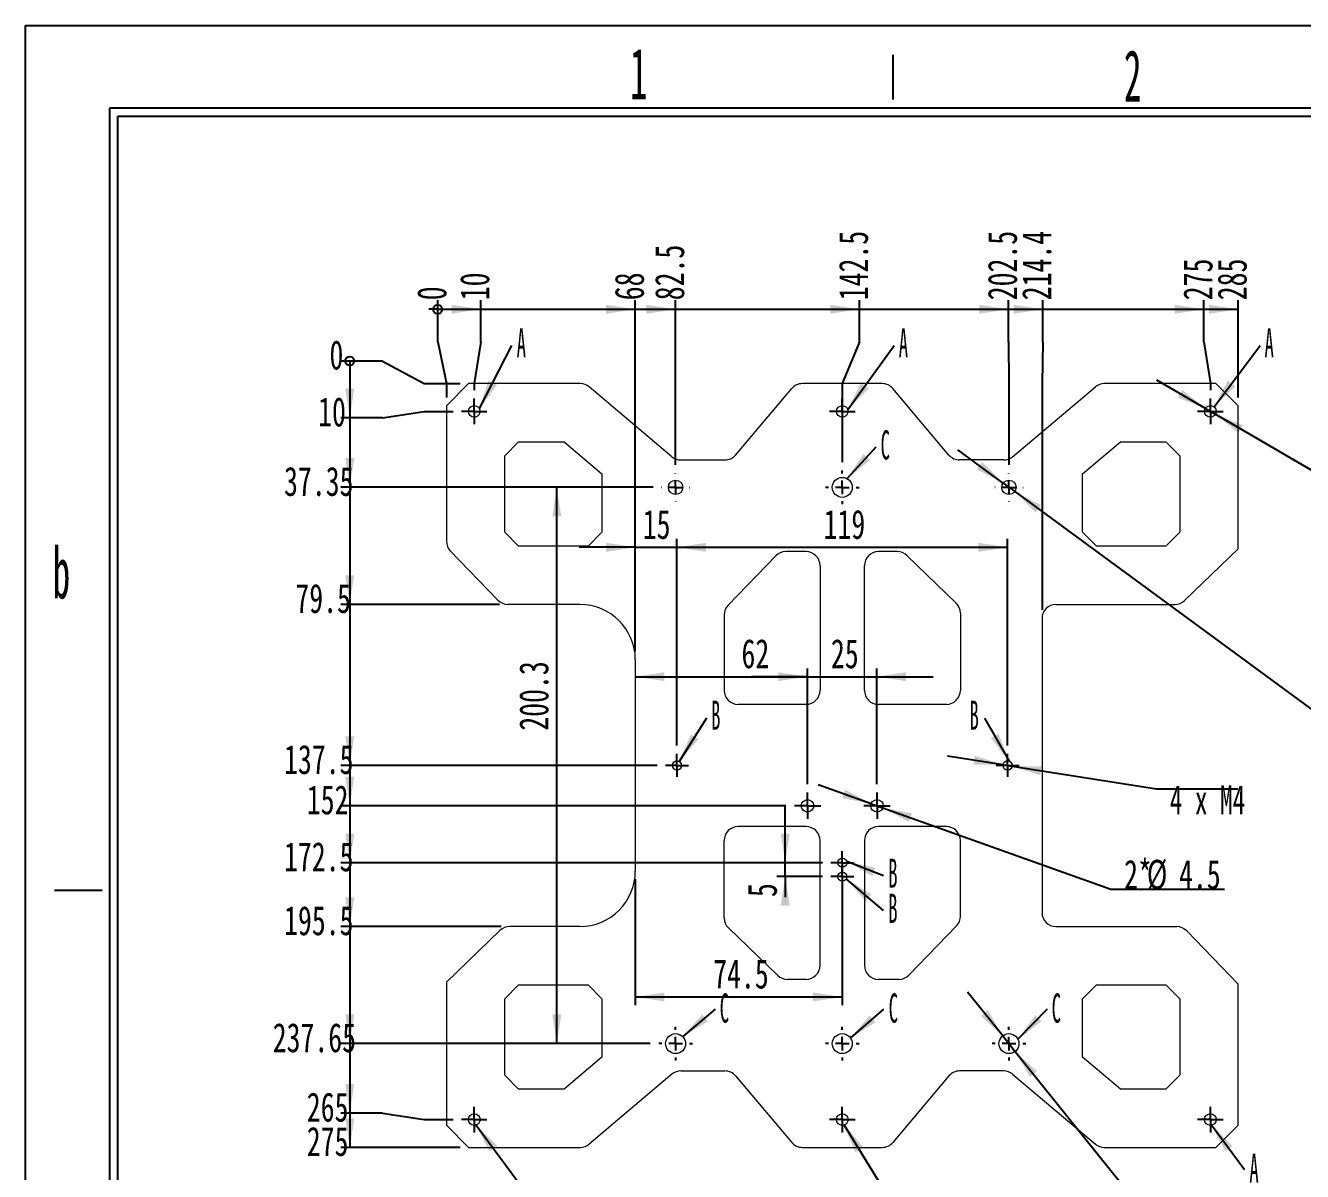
# Model space of a CAD drawing. Header units: millimetres. Extents: x 2 to 295, y 1 to 209.
# Drawn here: x 1.6 to 154.8, y 71.1 to 208.7 of the extents above; entities that cross this region are included whole.
import ezdxf

# ---------------------------------------------------------------- set-up
doc = ezdxf.new("R2010")
doc.units = ezdxf.units.MM
doc.layers.add('SLD-0', color=179, linetype='Continuous')
doc.styles.add('SLDTEXTSTYLE1', font='TXT', dxfattribs={"width": 0.469})
doc.styles.add('SLDTEXTSTYLE13', font='TXT', dxfattribs={"width": 0.7})
doc.styles.add('SLDTEXTSTYLE14', font='TXT', dxfattribs={"width": 0.633333})
doc.styles.add('SLDTEXTSTYLE5', font='TXT', dxfattribs={"width": 0.5025})
doc.dimstyles.new('SLDDIMSTYLE0', dxfattribs={"dimtxt": 3.5, "dimasz": 0.358974, "dimexe": 0, "dimexo": 0.0625, "dimgap": 0.875, "dimtad": 0, "dimtih": 1, "dimtoh": 1, "dimdec": 0, "dimlfac": 3, "dimrnd": 1e-09, "dimdsep": 46, "dimtxsty": 'SLDTEXTSTYLE1', "dimblk1": 'ORIGIN', "dimblk2": 'ORIGIN', "dimsah": 1, "dimcen": 0.09, "dimadec": 0, "dimazin": 2, "dimtfac": 1, "dimtdec": 0, "dimtofl": 0, "dimtmove": 0, "dimatfit": 3, "dimldrblk": 'ORIGIN', "dimfxl": 0, "dimfrac": 2, "dimtolj": 1, "dimtzin": 12, "dimarcsym": 0})
doc.dimstyles.new('SLDDIMSTYLE1', dxfattribs={"dimtxt": 3.5, "dimasz": 3.5, "dimexe": 0, "dimexo": 0.0625, "dimgap": 0.875, "dimtad": 0, "dimtih": 1, "dimtoh": 1, "dimlfac": 3, "dimrnd": 1e-09, "dimzin": 12, "dimdsep": 46, "dimtxsty": 'SLDTEXTSTYLE1', "dimsah": 1, "dimcen": 0.09, "dimadec": 0, "dimazin": 3, "dimtfac": 1, "dimtofl": 0, "dimtmove": 0, "dimatfit": 3, "dimfxl": 0, "dimfrac": 2, "dimtolj": 1, "dimtzin": 12, "dimarcsym": 0})
doc.dimstyles.new('SLDDIMSTYLE2', dxfattribs={"dimtxt": 3.5, "dimasz": 3.5, "dimexe": 0, "dimexo": 0.0625, "dimgap": 0.875, "dimtad": 0, "dimtih": 1, "dimtoh": 1, "dimlfac": 3, "dimrnd": 1e-09, "dimzin": 12, "dimdsep": 46, "dimtxsty": 'SLDTEXTSTYLE1', "dimsah": 1, "dimcen": 0, "dimadec": 0, "dimazin": 3, "dimtfac": 1, "dimtmove": 0, "dimatfit": 3, "dimfxl": 0, "dimfrac": 2, "dimtolj": 1, "dimtzin": 12, "dimarcsym": 0})
doc.dimstyles.new('SLDDIMSTYLE3', dxfattribs={"dimtxt": 3.5, "dimasz": 3.5, "dimexe": 0, "dimexo": 0.0625, "dimgap": 0.875, "dimtad": 2, "dimlfac": 3, "dimrnd": 1e-09, "dimzin": 12, "dimdsep": 46, "dimtxsty": 'SLDTEXTSTYLE1', "dimsah": 1, "dimcen": 0.09, "dimadec": 0, "dimazin": 3, "dimtfac": 1, "dimtmove": 0, "dimatfit": 0, "dimfxl": 0, "dimfrac": 2, "dimtolj": 1, "dimtzin": 12, "dimarcsym": 0})
doc.dimstyles.new('SLDDIMSTYLE4', dxfattribs={"dimtxt": 3.5, "dimasz": 3.5, "dimexe": 0, "dimexo": 0.0625, "dimgap": 0.875, "dimtad": 2, "dimlfac": 3, "dimrnd": 1e-09, "dimzin": 12, "dimdsep": 46, "dimtxsty": 'SLDTEXTSTYLE1', "dimsah": 1, "dimcen": 0.09, "dimadec": 0, "dimazin": 3, "dimtfac": 1, "dimtofl": 0, "dimtmove": 0, "dimatfit": 3, "dimfxl": 0, "dimfrac": 2, "dimtolj": 1, "dimtzin": 12, "dimarcsym": 0})
doc.dimstyles.new('SLDDIMSTYLE5', dxfattribs={"dimtxt": 0.18, "dimasz": 3.5, "dimexe": 0, "dimexo": 0.0625, "dimgap": 0, "dimtad": 0, "dimtih": 1, "dimtoh": 1, "dimdec": 0, "dimrnd": 1e-09, "dimzin": 0, "dimdsep": 46, "dimtxsty": 'Standard', "dimsah": 1, "dimcen": 0.09, "dimadec": 0, "dimazin": 0, "dimtfac": 3.5, "dimtdec": 0, "dimtofl": 0, "dimtmove": 0, "dimatfit": 3, "dimfxl": 0, "dimfrac": 2, "dimtolj": 1, "dimtzin": 0, "dimarcsym": 0})

# ---------------------------------------------------------------- blocks, each defined once
blk = doc.blocks.new('_ORIGIN')
at = {"color": 0, "linetype": 'ByBlock', "lineweight": -2}
blk.add_line((0, 0), (-1, 0), dxfattribs=at)
blk.add_circle((0, 0), 0.5, dxfattribs=at)
blk = doc.blocks.new('_D')
at = {"layer": 'SLD-0'}
for p, q in [((51.05, 170.7), (51.05, 175.7)), ((51.05, 170.7), (52.09, 165.7)), ((52.09, 165.7), (52.09, 164.03))]:
    blk.add_line(p, q, dxfattribs=at)
at = {"layer": 'SLD-0', "xscale": 1.076923076923077, "yscale": 1.076923076923077}
blk.add_blockref('_ORIGIN', (51.05, 174.62), dxfattribs=at)
at = {"layer": 'SLD-0', "insert": (48.58, 175.7), "char_height": 3.5, "attachment_point": 1, "rotation": 90, "style": 'SLDTEXTSTYLE13'}
blk.add_mtext('0', dxfattribs=at)
blk = doc.blocks.new('_D_1')
at = {"layer": 'SLD-0'}
for p, q in [((56.21, 170.7), (56.21, 175.7)), ((51.05, 174.62), (56.21, 174.62)), ((56.21, 170.7), (55.43, 165.7)), ((55.43, 165.7), (55.43, 164.9))]:
    blk.add_line(p, q, dxfattribs=at)
blk.add_solid([(56.21, 174.62), (52.71, 175.16), (52.71, 174.08)], dxfattribs=at)
at = {"layer": 'SLD-0', "insert": (53.73, 175.7), "char_height": 3.5, "attachment_point": 1, "rotation": 90, "style": 'SLDTEXTSTYLE13'}
blk.add_mtext('10', dxfattribs=at)
blk = doc.blocks.new('_D_2')
at = {"layer": 'SLD-0'}
for p, q in [((74.76, 133.53), (74.76, 175.7)), ((56.21, 174.62), (74.76, 174.62))]:
    blk.add_line(p, q, dxfattribs=at)
blk.add_solid([(74.76, 174.62), (71.26, 175.16), (71.26, 174.08)], dxfattribs=at)
at = {"layer": 'SLD-0', "insert": (72.29, 175.7), "char_height": 3.5, "attachment_point": 1, "rotation": 90, "style": 'SLDTEXTSTYLE13'}
blk.add_mtext('68', dxfattribs=at)
blk = doc.blocks.new('_D_3')
at = {"layer": 'SLD-0'}
for p, q in [((79.59, 155.95), (79.59, 175.7)), ((74.76, 174.62), (79.59, 174.62))]:
    blk.add_line(p, q, dxfattribs=at)
blk.add_solid([(79.59, 174.62), (76.09, 175.16), (76.09, 174.08)], dxfattribs=at)
at = {"layer": 'SLD-0', "insert": (77.12, 175.7), "char_height": 3.5, "attachment_point": 1, "rotation": 90, "style": 'SLDTEXTSTYLE13'}
blk.add_mtext('82.5', dxfattribs=at)
blk = doc.blocks.new('_D_4')
at = {"layer": 'SLD-0'}
for p, q in [((101.65, 170.7), (101.65, 175.7)), ((79.59, 174.62), (101.65, 174.62)), ((101.65, 170.7), (99.59, 165.7)), ((99.59, 165.7), (99.59, 156.28))]:
    blk.add_line(p, q, dxfattribs=at)
blk.add_solid([(101.65, 174.62), (98.15, 175.16), (98.15, 174.08)], dxfattribs=at)
at = {"layer": 'SLD-0', "insert": (99.18, 175.7), "char_height": 3.5, "attachment_point": 1, "rotation": 90, "style": 'SLDTEXTSTYLE13'}
blk.add_mtext('142.5', dxfattribs=at)
blk = doc.blocks.new('_D_5')
at = {"layer": 'SLD-0'}
for p, q in [((119.52, 170.7), (119.52, 175.7)), ((101.65, 174.62), (119.52, 174.62)), ((119.52, 170.7), (119.59, 165.7)), ((119.59, 165.7), (119.59, 155.95))]:
    blk.add_line(p, q, dxfattribs=at)
blk.add_solid([(119.52, 174.62), (116.02, 175.16), (116.02, 174.08)], dxfattribs=at)
at = {"layer": 'SLD-0', "insert": (117.05, 175.7), "char_height": 3.5, "attachment_point": 1, "rotation": 90, "style": 'SLDTEXTSTYLE13'}
blk.add_mtext('202.5', dxfattribs=at)
blk = doc.blocks.new('_D_6')
at = {"layer": 'SLD-0'}
for p, q in [((123.64, 170.7), (123.64, 175.7)), ((119.52, 174.62), (123.64, 174.62)), ((123.64, 170.7), (123.56, 165.7)), ((123.56, 165.7), (123.56, 138.53))]:
    blk.add_line(p, q, dxfattribs=at)
blk.add_solid([(123.64, 174.62), (120.14, 175.16), (120.14, 174.08)], dxfattribs=at)
at = {"layer": 'SLD-0', "insert": (121.16, 175.7), "char_height": 3.5, "attachment_point": 1, "rotation": 90, "style": 'SLDTEXTSTYLE13'}
blk.add_mtext('214.4', dxfattribs=at)
blk = doc.blocks.new('_D_7')
at = {"layer": 'SLD-0'}
for p, q in [((142.98, 170.7), (142.98, 175.7)), ((123.64, 174.62), (142.98, 174.62)), ((142.98, 170.7), (143.76, 165.7)), ((143.76, 165.7), (143.76, 164.9))]:
    blk.add_line(p, q, dxfattribs=at)
blk.add_solid([(142.98, 174.62), (139.48, 175.16), (139.48, 174.08)], dxfattribs=at)
at = {"layer": 'SLD-0', "insert": (140.51, 175.7), "char_height": 3.5, "attachment_point": 1, "rotation": 90, "style": 'SLDTEXTSTYLE13'}
blk.add_mtext('275', dxfattribs=at)
blk = doc.blocks.new('_D_8')
at = {"layer": 'SLD-0'}
for p, q in [((147.09, 164.03), (147.09, 175.7)), ((142.98, 174.62), (147.09, 174.62))]:
    blk.add_line(p, q, dxfattribs=at)
blk.add_solid([(147.09, 174.62), (143.59, 175.16), (143.59, 174.08)], dxfattribs=at)
at = {"layer": 'SLD-0', "insert": (144.62, 175.7), "char_height": 3.5, "attachment_point": 1, "rotation": 90, "style": 'SLDTEXTSTYLE13'}
blk.add_mtext('285', dxfattribs=at)
blk = doc.blocks.new('_D_9')
at = {"layer": 'SLD-0'}
for p, q in [((44.42, 168.41), (39.42, 168.41)), ((44.42, 168.41), (49.42, 165.7)), ((49.42, 165.7), (53.76, 165.7))]:
    blk.add_line(p, q, dxfattribs=at)
at = {"layer": 'SLD-0', "xscale": 1.076923076923077, "yscale": 1.076923076923077}
blk.add_blockref('_ORIGIN', (40.5, 168.41), dxfattribs=at)
at = {"layer": 'SLD-0', "insert": (38.06, 170.89), "char_height": 3.5, "attachment_point": 1, "style": 'SLDTEXTSTYLE13'}
blk.add_mtext('0', dxfattribs=at)
blk = doc.blocks.new('_D_10')
at = {"layer": 'SLD-0'}
for p, q in [((40.5, 168.41), (40.5, 161.58)), ((44.42, 161.58), (39.42, 161.58)), ((44.42, 161.58), (49.42, 162.36)), ((49.42, 162.36), (52.89, 162.36))]:
    blk.add_line(p, q, dxfattribs=at)
blk.add_solid([(40.5, 161.58), (41.03, 165.08), (39.96, 165.08)], dxfattribs=at)
at = {"layer": 'SLD-0', "insert": (36.7, 164.06), "char_height": 3.5, "attachment_point": 1, "style": 'SLDTEXTSTYLE13'}
blk.add_mtext('10', dxfattribs=at)
blk = doc.blocks.new('_D_11')
at = {"layer": 'SLD-0'}
for p, q in [((40.5, 161.58), (40.5, 153.25)), ((76.89, 153.25), (39.42, 153.25))]:
    blk.add_line(p, q, dxfattribs=at)
blk.add_solid([(40.5, 153.25), (41.03, 156.75), (39.96, 156.75)], dxfattribs=at)
at = {"layer": 'SLD-0', "insert": (32.61, 155.72), "char_height": 3.5, "attachment_point": 1, "style": 'SLDTEXTSTYLE13'}
blk.add_mtext('37.35', dxfattribs=at)
blk = doc.blocks.new('_D_12')
at = {"layer": 'SLD-0'}
for p, q in [((40.5, 153.25), (40.5, 139.2)), ((58.47, 139.2), (39.42, 139.2))]:
    blk.add_line(p, q, dxfattribs=at)
blk.add_solid([(40.5, 139.2), (41.03, 142.7), (39.96, 142.7)], dxfattribs=at)
at = {"layer": 'SLD-0', "insert": (33.97, 141.67), "char_height": 3.5, "attachment_point": 1, "style": 'SLDTEXTSTYLE13'}
blk.add_mtext('79.5', dxfattribs=at)
blk = doc.blocks.new('_D_13')
at = {"layer": 'SLD-0'}
for p, q in [((40.5, 139.2), (40.5, 119.86)), ((77.38, 119.86), (39.42, 119.86))]:
    blk.add_line(p, q, dxfattribs=at)
blk.add_solid([(40.5, 119.86), (41.03, 123.36), (39.96, 123.36)], dxfattribs=at)
at = {"layer": 'SLD-0', "insert": (32.61, 122.34), "char_height": 3.5, "attachment_point": 1, "style": 'SLDTEXTSTYLE13'}
blk.add_mtext('137.5', dxfattribs=at)
blk = doc.blocks.new('_D_14')
at = {"layer": 'SLD-0'}
for p, q in [((40.5, 119.86), (40.5, 115.03)), ((92.84, 115.03), (39.42, 115.03))]:
    blk.add_line(p, q, dxfattribs=at)
blk.add_solid([(40.5, 115.03), (41.03, 118.53), (39.96, 118.53)], dxfattribs=at)
at = {"layer": 'SLD-0', "insert": (35.34, 117.5), "char_height": 3.5, "attachment_point": 1, "style": 'SLDTEXTSTYLE13'}
blk.add_mtext('152', dxfattribs=at)
blk = doc.blocks.new('_D_15')
at = {"layer": 'SLD-0'}
for p, q in [((40.5, 115.03), (40.5, 108.2)), ((97.21, 108.2), (39.42, 108.2))]:
    blk.add_line(p, q, dxfattribs=at)
blk.add_solid([(40.5, 108.2), (41.03, 111.7), (39.96, 111.7)], dxfattribs=at)
at = {"layer": 'SLD-0', "insert": (32.61, 110.67), "char_height": 3.5, "attachment_point": 1, "style": 'SLDTEXTSTYLE13'}
blk.add_mtext('172.5', dxfattribs=at)
blk = doc.blocks.new('_D_16')
at = {"layer": 'SLD-0'}
for p, q in [((40.5, 108.2), (40.5, 100.53)), ((58.67, 100.53), (39.42, 100.53))]:
    blk.add_line(p, q, dxfattribs=at)
blk.add_solid([(40.5, 100.53), (41.03, 104.03), (39.96, 104.03)], dxfattribs=at)
at = {"layer": 'SLD-0', "insert": (32.61, 103), "char_height": 3.5, "attachment_point": 1, "style": 'SLDTEXTSTYLE13'}
blk.add_mtext('195.5', dxfattribs=at)
blk = doc.blocks.new('_D_17')
at = {"layer": 'SLD-0'}
for p, q in [((40.5, 100.53), (40.5, 86.48)), ((76.56, 86.48), (39.42, 86.48))]:
    blk.add_line(p, q, dxfattribs=at)
blk.add_solid([(40.5, 86.48), (41.03, 89.98), (39.96, 89.98)], dxfattribs=at)
at = {"layer": 'SLD-0', "insert": (31.25, 88.95), "char_height": 3.5, "attachment_point": 1, "style": 'SLDTEXTSTYLE13'}
blk.add_mtext('237.65', dxfattribs=at)
blk = doc.blocks.new('_D_18')
at = {"layer": 'SLD-0'}
for p, q in [((40.5, 86.48), (40.5, 78.14)), ((44.42, 78.14), (39.42, 78.14)), ((44.42, 78.14), (49.42, 77.36)), ((49.42, 77.36), (52.89, 77.36))]:
    blk.add_line(p, q, dxfattribs=at)
blk.add_solid([(40.5, 78.14), (41.03, 81.64), (39.96, 81.64)], dxfattribs=at)
at = {"layer": 'SLD-0', "insert": (35.34, 80.62), "char_height": 3.5, "attachment_point": 1, "style": 'SLDTEXTSTYLE13'}
blk.add_mtext('265', dxfattribs=at)
blk = doc.blocks.new('_D_19')
at = {"layer": 'SLD-0'}
for p, q in [((40.5, 78.14), (40.5, 74.03)), ((53.76, 74.03), (39.42, 74.03))]:
    blk.add_line(p, q, dxfattribs=at)
blk.add_solid([(40.5, 74.03), (41.03, 77.53), (39.96, 77.53)], dxfattribs=at)
at = {"layer": 'SLD-0', "insert": (35.34, 76.5), "char_height": 3.5, "attachment_point": 1, "style": 'SLDTEXTSTYLE13'}
blk.add_mtext('275', dxfattribs=at)
blk = doc.blocks.new('_D_20')
at = {"layer": 'SLD-0'}
for p, q in [((143.16, 162.72), (137.34, 166.1)), ((143.16, 162.72), (144.37, 162.01)), ((144.37, 162.01), (159.09, 153.44)), ((159.09, 153.44), (171.35, 153.44))]:
    blk.add_line(p, q, dxfattribs=at)
for points in [[(143.16, 162.72), (140.4, 164.94), (139.86, 164.01)], [(144.37, 162.01), (147.12, 159.78), (147.66, 160.71)]]:
    blk.add_solid(points, dxfattribs=at)
at = {"layer": 'SLD-0', "char_height": 3.5, "attachment_point": 1, "style": 'SLDTEXTSTYLE13'}
for s, insert in [('6*', (160.67, 156.95)), ('%%c', (163.4, 156.95)), ('4.2', (167.27, 156.95))]:
    blk.add_mtext(s, dxfattribs=dict(at, insert=insert))
blk = doc.blocks.new('_D_21')
at = {"layer": 'SLD-0'}
for p, q in [((92.75, 108.2), (92.75, 114.93)), ((97.21, 108.2), (91.75, 108.2)), ((92.75, 106.53), (92.75, 108.2)), ((97.21, 106.53), (91.75, 106.53)), ((92.75, 106.53), (92.75, 104.07))]:
    blk.add_line(p, q, dxfattribs=at)
for points in [[(92.75, 108.2), (93.29, 111.7), (92.21, 111.7)], [(92.75, 106.53), (92.21, 103.03), (93.29, 103.03)]]:
    blk.add_solid(points, dxfattribs=at)
at = {"layer": 'SLD-0', "insert": (88.24, 104.07), "char_height": 3.5, "attachment_point": 1, "rotation": 90, "style": 'SLDTEXTSTYLE13'}
blk.add_mtext('5', dxfattribs=at)
blk = doc.blocks.new('_D_22')
at = {"layer": 'SLD-0'}
for p, q in [((79.76, 122.25), (79.76, 147.05)), ((79.76, 146.05), (119.43, 146.05)), ((119.43, 122.25), (119.43, 147.05))]:
    blk.add_line(p, q, dxfattribs=at)
for points in [[(79.76, 146.05), (83.26, 145.51), (83.26, 146.59)], [(119.43, 146.05), (115.93, 146.59), (115.93, 145.51)]]:
    blk.add_solid(points, dxfattribs=at)
at = {"layer": 'SLD-0', "insert": (97.35, 150.56), "char_height": 3.5, "attachment_point": 1, "style": 'SLDTEXTSTYLE13'}
blk.add_mtext('119', dxfattribs=at)
blk = doc.blocks.new('_D_23')
at = {"layer": 'SLD-0'}
for p, q in [((95.43, 130.52), (88.7, 130.52)), ((95.43, 117.61), (95.43, 131.52)), ((95.43, 130.52), (103.76, 130.52)), ((103.76, 117.61), (103.76, 131.52)), ((103.76, 130.52), (110.49, 130.52))]:
    blk.add_line(p, q, dxfattribs=at)
for points in [[(95.43, 130.52), (91.93, 131.06), (91.93, 129.99)], [(103.76, 130.52), (107.26, 129.99), (107.26, 131.06)]]:
    blk.add_solid(points, dxfattribs=at)
at = {"layer": 'SLD-0', "insert": (98.23, 135.04), "char_height": 3.5, "attachment_point": 1, "style": 'SLDTEXTSTYLE13'}
blk.add_mtext('25', dxfattribs=at)
blk = doc.blocks.new('_D_24')
at = {"layer": 'SLD-0'}
for p, q in [((74.76, 130.52), (95.43, 130.52)), ((95.43, 117.61), (95.43, 131.52))]:
    blk.add_line(p, q, dxfattribs=at)
for points in [[(74.76, 130.52), (78.26, 129.99), (78.26, 131.06)], [(95.43, 130.52), (91.93, 131.06), (91.93, 129.99)]]:
    blk.add_solid(points, dxfattribs=at)
at = {"layer": 'SLD-0', "insert": (87.5, 135.04), "char_height": 3.5, "attachment_point": 1, "style": 'SLDTEXTSTYLE13'}
blk.add_mtext('62', dxfattribs=at)
blk = doc.blocks.new('_D_25')
at = {"layer": 'SLD-0'}
for p, q in [((74.76, 146.05), (68.03, 146.05)), ((74.76, 133.53), (74.76, 147.05)), ((74.76, 146.05), (79.76, 146.05)), ((79.76, 122.25), (79.76, 147.05)), ((79.76, 146.05), (86.49, 146.05))]:
    blk.add_line(p, q, dxfattribs=at)
for points in [[(74.76, 146.05), (71.26, 146.59), (71.26, 145.51)], [(79.76, 146.05), (83.26, 145.51), (83.26, 146.59)]]:
    blk.add_solid(points, dxfattribs=at)
at = {"layer": 'SLD-0', "insert": (75.65, 150.56), "char_height": 3.5, "attachment_point": 1, "style": 'SLDTEXTSTYLE13'}
blk.add_mtext('15', dxfattribs=at)
blk = doc.blocks.new('_D_26')
at = {"layer": 'SLD-0'}
for p, q in [((103.06, 115.28), (96.71, 117.54)), ((103.06, 115.28), (104.47, 114.78)), ((104.47, 114.78), (131.82, 105.03)), ((131.82, 105.03), (145.44, 105.03))]:
    blk.add_line(p, q, dxfattribs=at)
for points in [[(103.06, 115.28), (99.94, 116.96), (99.58, 115.95)], [(104.47, 114.78), (107.58, 113.1), (107.95, 114.11)]]:
    blk.add_solid(points, dxfattribs=at)
at = {"layer": 'SLD-0', "char_height": 3.5, "attachment_point": 1, "style": 'SLDTEXTSTYLE13'}
for s, insert in [('2*', (133.41, 108.54)), ('%%c', (136.13, 108.54)), ('4.5', (140, 108.54))]:
    blk.add_mtext(s, dxfattribs=dict(at, insert=insert))
blk = doc.blocks.new('SW_RADIAL_DIMENSION_0')
at = {"layer": 'SLD-0', "color": 0}
for p, q in [((-38.94, 27.85), (-44.37, 31.83)), ((-38.94, 27.85), (-37.55, 26.83)), ((-37.55, 26.83), (-1.59, 0.43)), ((-1.59, 0.43), (10.68, 0.43))]:
    blk.add_line(p, q, dxfattribs=at)
for points in [[(-38.94, 27.85), (-41.45, 30.36), (-42.09, 29.49)], [(-37.55, 26.83), (-35.04, 24.32), (-34.41, 25.19)]]:
    blk.add_solid(points, dxfattribs=at)
at = {"layer": 'SLD-0', "color": 0, "char_height": 3.5, "attachment_point": 1}
for s, insert, style in [('%%c', (5.44, 4.51), 'SLDTEXTSTYLE13'), ('2 x', (0, 4.51), 'SLDTEXTSTYLE14')]:
    blk.add_mtext(s, dxfattribs=dict(at, insert=insert, style=style))
blk = doc.blocks.new('SW_RADIAL_DIMENSION_1')
at = {"layer": 'SLD-0', "color": 0}
for p, q in [((-20.01, 6.97), (-26.66, 8.01)), ((-20.01, 6.97), (-18.93, 6.8)), ((-18.93, 6.8), (-1.59, 4.08)), ((-1.59, 4.08), (8.17, 4.08))]:
    blk.add_line(p, q, dxfattribs=at)
for points in [[(-20.01, 6.97), (-23.39, 8.04), (-23.55, 6.98)], [(-18.93, 6.8), (-15.55, 5.72), (-15.38, 6.79)]]:
    blk.add_solid(points, dxfattribs=at)
at = {"layer": 'SLD-0', "color": 0, "insert": (0, 4.51), "char_height": 3.5, "attachment_point": 1, "style": 'SLDTEXTSTYLE14'}
blk.add_mtext('4 x M4', dxfattribs=at)
blk = doc.blocks.new('_D_27')
at = {"layer": 'SLD-0'}
for p, q in [((74.76, 106.2), (74.76, 91.08)), ((99.59, 105.81), (99.59, 91.08)), ((74.76, 92.08), (99.59, 92.08))]:
    blk.add_line(p, q, dxfattribs=at)
for points in [[(74.76, 92.08), (78.26, 91.55), (78.26, 92.62)], [(99.59, 92.08), (96.09, 92.62), (96.09, 91.55)]]:
    blk.add_solid(points, dxfattribs=at)
at = {"layer": 'SLD-0', "insert": (84.1, 96.6), "char_height": 3.5, "attachment_point": 1, "style": 'SLDTEXTSTYLE13'}
blk.add_mtext('74.5', dxfattribs=at)
blk = doc.blocks.new('_D_28')
at = {"layer": 'SLD-0'}
for p, q in [((118.84, 87.41), (114.62, 92.66)), ((118.84, 87.41), (120.35, 85.54)), ((120.35, 85.54), (139.49, 61.74)), ((139.49, 61.74), (153.11, 61.74))]:
    blk.add_line(p, q, dxfattribs=at)
for points in [[(118.84, 87.41), (117.07, 90.48), (116.23, 89.8)], [(120.35, 85.54), (122.12, 82.48), (122.96, 83.15)]]:
    blk.add_solid(points, dxfattribs=at)
at = {"layer": 'SLD-0', "char_height": 3.5, "attachment_point": 1, "style": 'SLDTEXTSTYLE13'}
for s, insert in [('4*', (141.08, 65.25)), ('%%c', (143.8, 65.25)), ('7.2', (147.67, 65.25))]:
    blk.add_mtext(s, dxfattribs=dict(at, insert=insert))
blk = doc.blocks.new('_D_29')
at = {"layer": 'SLD-0'}
for p, q in [((76.89, 153.25), (64.34, 153.25)), ((65.34, 86.48), (65.34, 153.25)), ((76.56, 86.48), (64.34, 86.48))]:
    blk.add_line(p, q, dxfattribs=at)
for points in [[(65.34, 153.25), (64.8, 149.75), (65.88, 149.75)], [(65.34, 86.48), (65.88, 89.98), (64.8, 89.98)]]:
    blk.add_solid(points, dxfattribs=at)
at = {"layer": 'SLD-0', "insert": (60.83, 124.04), "char_height": 3.5, "attachment_point": 1, "rotation": 90, "style": 'SLDTEXTSTYLE13'}
blk.add_mtext('200.3', dxfattribs=at)
blk = doc.blocks.new('SW_NOTE_2')
at = {"layer": 'SLD-0', "color": 0, "insert": (0.53, 2.07), "char_height": 3.5, "attachment_point": 1, "style": 'SLDTEXTSTYLE1'}
blk.add_mtext('A', dxfattribs=at)
blk = doc.blocks.new('SW_NOTE_3')
at = {"layer": 'SLD-0', "color": 0, "insert": (0.54, 2.07), "char_height": 3.5, "attachment_point": 1, "style": 'SLDTEXTSTYLE1'}
blk.add_mtext('A', dxfattribs=at)
blk = doc.blocks.new('SW_NOTE_4')
at = {"layer": 'SLD-0', "color": 0, "insert": (0.57, 2.07), "char_height": 3.5, "attachment_point": 1, "style": 'SLDTEXTSTYLE1'}
blk.add_mtext('A', dxfattribs=at)
blk = doc.blocks.new('SW_NOTE_7')
at = {"layer": 'SLD-0', "color": 0, "insert": (0.57, 1.95), "char_height": 3.5, "attachment_point": 1, "style": 'SLDTEXTSTYLE1'}
blk.add_mtext('A', dxfattribs=at)
blk = doc.blocks.new('SW_NOTE_8')
at = {"layer": 'SLD-0', "color": 0, "insert": (-1.81, 2.09), "char_height": 3.5, "attachment_point": 1, "style": 'SLDTEXTSTYLE1'}
blk.add_mtext('B', dxfattribs=at)
blk = doc.blocks.new('SW_NOTE_9')
at = {"layer": 'SLD-0', "color": 0, "insert": (0.56, 2.09), "char_height": 3.5, "attachment_point": 1, "style": 'SLDTEXTSTYLE1'}
blk.add_mtext('B', dxfattribs=at)
blk = doc.blocks.new('SW_NOTE_10')
at = {"layer": 'SLD-0', "color": 0, "insert": (0.56, 2.02), "char_height": 3.5, "attachment_point": 1, "style": 'SLDTEXTSTYLE1'}
blk.add_mtext('B', dxfattribs=at)
blk = doc.blocks.new('SW_NOTE_11')
at = {"layer": 'SLD-0', "color": 0, "insert": (0.56, 2.06), "char_height": 3.5, "attachment_point": 1, "style": 'SLDTEXTSTYLE1'}
blk.add_mtext('B', dxfattribs=at)
blk = doc.blocks.new('SW_NOTE_12')
at = {"layer": 'SLD-0', "color": 0, "insert": (0.54, 1.9), "char_height": 3.5, "attachment_point": 1, "style": 'SLDTEXTSTYLE1'}
blk.add_mtext('C', dxfattribs=at)
blk = doc.blocks.new('SW_NOTE_13')
at = {"layer": 'SLD-0', "color": 0, "insert": (0.61, 1.9), "char_height": 3.5, "attachment_point": 1, "style": 'SLDTEXTSTYLE1'}
blk.add_mtext('C', dxfattribs=at)
blk = doc.blocks.new('SW_NOTE_14')
at = {"layer": 'SLD-0', "color": 0, "insert": (0.55, 1.9), "char_height": 3.5, "attachment_point": 1, "style": 'SLDTEXTSTYLE1'}
blk.add_mtext('C', dxfattribs=at)
blk = doc.blocks.new('SW_NOTE_15')
at = {"layer": 'SLD-0', "color": 0, "insert": (0.57, 2.01), "char_height": 3.5, "attachment_point": 1, "style": 'SLDTEXTSTYLE1'}
blk.add_mtext('C', dxfattribs=at)
blk = doc.blocks.new('SW_CENTERMARKSYMBOL_0')
at = {"layer": 'SLD-0', "color": 0}
for p, q in [((0, 1.67), (0, 2.03)), ((-1.67, 0), (-2.03, 0)), ((0, 0), (-0.83, 0)), ((0, 0), (0, 0.83)), ((0, 0), (0, -0.83)), ((0, 0), (0.83, 0)), ((1.67, 0), (2.03, 0)), ((0, -1.67), (0, -2.03))]:
    blk.add_line(p, q, dxfattribs=at)
blk = doc.blocks.new('SW_CENTERMARKSYMBOL_1')
at = {"layer": 'SLD-0', "color": 0}
for p, q in [((0, 1.67), (0, 1.7)), ((-1.67, 0), (-1.7, 0)), ((0, 0), (-0.83, 0)), ((0, 0), (0, 0.83)), ((0, 0), (0, -0.83)), ((0, 0), (0.83, 0)), ((1.67, 0), (1.7, 0)), ((0, -1.67), (0, -1.7))]:
    blk.add_line(p, q, dxfattribs=at)
blk = doc.blocks.new('SW_CENTERMARKSYMBOL_2')
at = {"layer": 'SLD-0', "color": 0}
for p, q in [((0, 1.67), (0, 1.7)), ((-1.67, 0), (-1.7, 0)), ((0, 0), (-0.83, 0)), ((0, 0), (0, 0.83)), ((0, 0), (0, -0.83)), ((0, 0), (0.83, 0)), ((1.67, 0), (1.7, 0)), ((0, -1.67), (0, -1.7))]:
    blk.add_line(p, q, dxfattribs=at)
blk = doc.blocks.new('SW_CENTERMARKSYMBOL_3')
at = {"layer": 'SLD-0', "color": 0}
for p, q in [((0, 0.83), (0, 1.58)), ((-0.83, 0), (-1.58, 0)), ((0, 0), (-0.83, 0)), ((0, 0), (0, 0.83)), ((0, 0), (0, -0.83)), ((0, 0), (0.83, 0)), ((0.83, 0), (1.58, 0)), ((0, -0.83), (0, -1.58))]:
    blk.add_line(p, q, dxfattribs=at)
blk = doc.blocks.new('SW_CENTERMARKSYMBOL_4')
at = {"layer": 'SLD-0', "color": 0}
for p, q in [((0, 0.83), (0, 1.58)), ((-0.83, 0), (-1.58, 0)), ((0, 0), (-0.83, 0)), ((0, 0), (0, 0.83)), ((0, 0), (0, -0.83)), ((0, 0), (0.83, 0)), ((0.83, 0), (1.58, 0)), ((0, -0.83), (0, -1.58))]:
    blk.add_line(p, q, dxfattribs=at)
blk = doc.blocks.new('SW_CENTERMARKSYMBOL_5')
at = {"layer": 'SLD-0', "color": 0}
for p, q in [((-0.83, 0), (-1.38, 0)), ((0, 0), (-0.83, 0)), ((0, 0.83), (0, 1.38)), ((0, 0), (0, 0.83)), ((0, 0), (0, -0.83)), ((0, 0), (0.83, 0)), ((0.83, 0), (1.38, 0)), ((0, -0.83), (0, -1.38))]:
    blk.add_line(p, q, dxfattribs=at)
blk = doc.blocks.new('SW_CENTERMARKSYMBOL_6')
at = {"layer": 'SLD-0', "color": 0}
for p, q in [((-0.83, 0), (-1.38, 0)), ((0, 0), (-0.83, 0)), ((0, 0.83), (0, 1.38)), ((0, 0), (0, 0.83)), ((0, 0), (0, -0.83)), ((0, 0), (0.83, 0)), ((0.83, 0), (1.38, 0)), ((0, -0.83), (0, -1.38))]:
    blk.add_line(p, q, dxfattribs=at)
blk = doc.blocks.new('SW_CENTERMARKSYMBOL_7')
at = {"layer": 'SLD-0', "color": 0}
for p, q in [((0, 1.67), (0, 2.03)), ((-1.67, 0), (-2.03, 0)), ((0, 0), (-0.83, 0)), ((0, 0), (0, 0.83)), ((0, 0), (0, -0.83)), ((0, 0), (0.83, 0)), ((1.67, 0), (2.03, 0)), ((0, -1.67), (0, -2.03))]:
    blk.add_line(p, q, dxfattribs=at)
blk = doc.blocks.new('SW_CENTERMARKSYMBOL_8')
at = {"layer": 'SLD-0', "color": 0}
for p, q in [((0, 1.67), (0, 2.03)), ((-1.67, 0), (-2.03, 0)), ((0, 0), (-0.83, 0)), ((0, 0), (0, 0.83)), ((0, 0), (0, -0.83)), ((0, 0), (0.83, 0)), ((1.67, 0), (2.03, 0)), ((0, -1.67), (0, -2.03))]:
    blk.add_line(p, q, dxfattribs=at)
blk = doc.blocks.new('SW_CENTERMARKSYMBOL_9')
at = {"layer": 'SLD-0', "color": 0}
for p, q in [((0, 1.67), (0, 2.03)), ((-1.67, 0), (-2.03, 0)), ((0, 0), (-0.83, 0)), ((0, 0), (0, 0.83)), ((0, 0), (0, -0.83)), ((0, 0), (0.83, 0)), ((1.67, 0), (2.03, 0)), ((0, -1.67), (0, -2.03))]:
    blk.add_line(p, q, dxfattribs=at)
blk = doc.blocks.new('SW_CENTERMARKSYMBOL_10')
at = {"layer": 'SLD-0', "color": 0}
for p, q in [((0, 0.83), (0, 1.53)), ((-0.83, 0), (-1.53, 0)), ((0, 0), (-0.83, 0)), ((0, 0), (0, 0.83)), ((0, 0), (0, -0.83)), ((0, 0), (0.83, 0)), ((0.83, 0), (1.53, 0)), ((0, -0.83), (0, -1.53))]:
    blk.add_line(p, q, dxfattribs=at)
blk = doc.blocks.new('SW_CENTERMARKSYMBOL_11')
at = {"layer": 'SLD-0', "color": 0}
for p, q in [((0, 0.83), (0, 1.53)), ((-0.83, 0), (-1.53, 0)), ((0, 0), (-0.83, 0)), ((0, 0), (0, 0.83)), ((0, 0), (0, -0.83)), ((0, 0), (0.83, 0)), ((0.83, 0), (1.53, 0)), ((0, -0.83), (0, -1.53))]:
    blk.add_line(p, q, dxfattribs=at)
blk = doc.blocks.new('SW_CENTERMARKSYMBOL_12')
at = {"layer": 'SLD-0', "color": 0}
for p, q in [((0, 0.83), (0, 1.53)), ((-0.83, 0), (-1.53, 0)), ((0, 0), (-0.83, 0)), ((0, 0), (0, 0.83)), ((0, 0), (0, -0.83)), ((0, 0), (0.83, 0)), ((0.83, 0), (1.53, 0)), ((0, -0.83), (0, -1.53))]:
    blk.add_line(p, q, dxfattribs=at)
blk = doc.blocks.new('SW_CENTERMARKSYMBOL_13')
at = {"layer": 'SLD-0', "color": 0}
for p, q in [((0, 0.83), (0, 1.53)), ((-0.83, 0), (-1.53, 0)), ((0, 0), (-0.83, 0)), ((0, 0), (0, 0.83)), ((0, 0), (0, -0.83)), ((0, 0), (0.83, 0)), ((0.83, 0), (1.53, 0)), ((0, -0.83), (0, -1.53))]:
    blk.add_line(p, q, dxfattribs=at)
blk = doc.blocks.new('SW_CENTERMARKSYMBOL_14')
at = {"layer": 'SLD-0', "color": 0}
for p, q in [((0, 0.83), (0, 1.53)), ((-0.83, 0), (-1.53, 0)), ((0, 0), (-0.83, 0)), ((0, 0), (0, 0.83)), ((0, 0), (0, -0.83)), ((0, 0), (0.83, 0)), ((0.83, 0), (1.53, 0)), ((0, -0.83), (0, -1.53))]:
    blk.add_line(p, q, dxfattribs=at)
blk = doc.blocks.new('SW_CENTERMARKSYMBOL_15')
at = {"layer": 'SLD-0', "color": 0}
for p, q in [((0, 0.83), (0, 1.53)), ((-0.83, 0), (-1.53, 0)), ((0, 0), (-0.83, 0)), ((0, 0), (0, 0.83)), ((0, 0), (0, -0.83)), ((0, 0), (0.83, 0)), ((0.83, 0), (1.53, 0)), ((0, -0.83), (0, -1.53))]:
    blk.add_line(p, q, dxfattribs=at)
blk = doc.blocks.new('SW_CENTERMARKSYMBOL_16')
at = {"layer": 'SLD-0', "color": 0}
for p, q in [((-0.83, 0), (-1.38, 0)), ((0, 0), (-0.83, 0)), ((0, 0.83), (0, 1.38)), ((0, 0), (0, 0.83)), ((0, 0), (0, -0.83)), ((0, 0), (0.83, 0)), ((0.83, 0), (1.38, 0)), ((0, -0.83), (0, -1.38))]:
    blk.add_line(p, q, dxfattribs=at)
blk = doc.blocks.new('SW_CENTERMARKSYMBOL_17')
at = {"layer": 'SLD-0', "color": 0}
for p, q in [((-0.83, 0), (-1.38, 0)), ((0, 0), (-0.83, 0)), ((0, 0.83), (0, 1.38)), ((0, 0), (0, 0.83)), ((0, 0), (0, -0.83)), ((0, 0), (0.83, 0)), ((0.83, 0), (1.38, 0)), ((0, -0.83), (0, -1.38))]:
    blk.add_line(p, q, dxfattribs=at)

msp = doc.modelspace()

# ---------------------------------------------------------------- linework, layer by layer
at = {"color": 7, "linetype": 'Continuous', "lineweight": 15}
for p, q in [((54.7615, 165.6965), (52.0948, 163.0298)), ((68.1524, 165.6965), (54.7615, 165.6965)), ((104.3877, 165.6965), (94.8019, 165.6965)), ((144.4282, 165.6965), (131.0373, 165.6965)), ((147.0948, 163.0298), (144.4282, 165.6965)), ((79.1616, 156.9224), (69.2271, 165.3037)), ((86.7933, 157.1216), (93.528, 165.1045)), ((112.3964, 157.1216), (105.6616, 165.1045)), ((120.028, 156.9224), (129.9626, 165.3037)), ((52.0948, 163.0298), (52.0948, 146.7734)), ((147.0948, 145.8631), (147.0948, 163.0298)), ((59.0948, 157.0298), (60.7615, 158.6965)), ((60.7615, 158.6965), (66.2031, 158.6965)), ((66.2031, 158.6965), (70.7615, 154.8508)), ((128.4282, 154.8508), (132.9865, 158.6965)), ((132.9865, 158.6965), (138.4282, 158.6965)), ((138.4282, 158.6965), (140.0948, 157.0298)), ((59.0948, 147.8631), (59.0948, 157.0298)), ((80.2363, 156.5296), (85.5194, 156.5296)), ((118.9533, 156.5296), (113.6703, 156.5296)), ((140.0948, 157.0298), (140.0948, 147.8631)), ((70.7615, 154.8508), (70.7615, 147.8631)), ((128.4282, 147.8631), (128.4282, 154.8508)), ((60.7615, 146.1965), (59.0948, 147.8631)), ((70.7615, 147.8631), (69.0948, 146.1965)), ((130.0948, 146.1965), (128.4282, 147.8631)), ((140.0948, 147.8631), (138.4282, 146.1965)), ((52.5626, 145.6156), (58.2701, 139.7054)), ((69.0948, 146.1965), (60.7615, 146.1965)), ((138.4282, 146.1965), (130.0948, 146.1965)), ((140.6757, 139.6642), (147.0948, 145.8631)), ((85.8959, 139.1107), (91.6034, 145.0209)), ((95.2615, 145.5298), (92.8023, 145.5298)), ((106.1846, 145.5298), (103.9282, 145.5298)), ((107.3423, 145.062), (113.2526, 139.3546)), ((96.9282, 143.8631), (96.9282, 128.8631)), ((102.2615, 128.8631), (102.2615, 143.8631)), ((68.0948, 139.1965), (59.469, 139.1965)), ((85.4282, 137.9529), (85.4282, 128.8631)), ((113.7615, 138.1557), (113.7615, 128.8631)), ((125.2282, 139.1965), (139.5179, 139.1965)), ((123.5615, 137.5298), (123.5615, 102.1965)), ((74.7615, 132.5298), (74.7615, 107.1965)), ((95.2615, 127.1965), (87.0948, 127.1965)), ((112.0948, 127.1965), (103.9282, 127.1965)), ((95.2615, 112.5298), (87.0948, 112.5298)), ((112.0948, 112.5298), (103.9282, 112.5298)), ((85.4282, 101.5706), (85.4282, 110.8631)), ((96.9282, 95.8631), (96.9282, 110.8631)), ((102.2615, 110.8631), (102.2615, 95.8631)), ((113.7615, 101.7734), (113.7615, 110.8631)), ((58.514, 100.062), (52.0948, 93.8631)), ((68.0948, 100.5298), (59.6717, 100.5298)), ((91.8473, 94.6642), (85.9371, 100.3717)), ((113.2937, 100.6156), (107.5863, 94.7054)), ((125.2282, 100.5298), (139.7207, 100.5298)), ((147.0948, 93.6263), (140.9196, 100.0209)), ((52.0948, 93.8631), (52.0948, 76.6965)), ((59.0948, 91.8631), (60.7615, 93.5298)), ((60.7615, 93.5298), (69.0948, 93.5298)), ((69.0948, 93.5298), (70.7615, 91.8631)), ((95.2615, 94.1965), (93.0051, 94.1965)), ((106.3874, 94.1965), (103.9282, 94.1965)), ((128.4282, 91.8631), (130.0948, 93.5298)), ((130.0948, 93.5298), (138.4282, 93.5298)), ((138.4282, 93.5298), (140.0948, 91.8631)), ((147.0948, 76.6965), (147.0948, 93.6263)), ((59.0948, 82.6965), (59.0948, 91.8631)), ((70.7615, 91.8631), (70.7615, 84.8754)), ((128.4282, 84.8754), (128.4282, 91.8631)), ((140.0948, 91.8631), (140.0948, 82.6965)), ((70.7615, 84.8754), (66.2031, 81.0298)), ((132.9865, 81.0298), (128.4282, 84.8754)), ((79.1616, 82.8038), (69.2271, 74.4226)), ((80.2363, 83.1966), (85.5194, 83.1966)), ((118.9533, 83.1966), (113.6703, 83.1966)), ((120.028, 82.8038), (129.9626, 74.4226)), ((60.7615, 81.0298), (59.0948, 82.6965)), ((86.7933, 82.6047), (93.528, 74.6218)), ((112.3964, 82.6047), (105.6616, 74.6218)), ((140.0948, 82.6965), (138.4282, 81.0298)), ((66.2031, 81.0298), (60.7615, 81.0298)), ((138.4282, 81.0298), (132.9865, 81.0298)), ((52.0948, 76.6965), (54.7615, 74.0298)), ((144.4282, 74.0298), (147.0948, 76.6965)), ((54.7615, 74.0298), (68.1524, 74.0298)), ((94.8019, 74.0298), (104.3877, 74.0298)), ((131.0373, 74.0298), (144.4282, 74.0298))]:
    msp.add_line(p, q, dxfattribs=at)
for centre, radius in [((55.4282, 162.3631), 0.7), ((99.5948, 162.3631), 0.7), ((143.7615, 162.3631), 0.7), ((79.5948, 153.2465), 0.8667), ((99.5948, 153.2465), 1.2), ((119.5948, 153.2465), 0.8667), ((79.7615, 119.8631), 0.55), ((119.4282, 119.8631), 0.55), ((95.4282, 115.0298), 0.75), ((103.7615, 115.0298), 0.75), ((99.5948, 108.1965), 0.55), ((99.5948, 106.5298), 0.55), ((79.5948, 86.4798), 1.2), ((99.5948, 86.4798), 1.2), ((119.5948, 86.4798), 1.2), ((55.4282, 77.3631), 0.7), ((99.5948, 77.3631), 0.7), ((143.7615, 77.3631), 0.7)]:
    msp.add_circle(centre, radius, dxfattribs=at)
for centre, radius, start, end in [((68.1524, 164.0298), 1.6667, 49.847431, 90), ((94.8019, 164.0298), 1.6667, 90, 139.847431), ((104.3877, 164.0298), 1.6667, 40.152569, 90), ((131.0373, 164.0298), 1.6667, 90, 130.152569), ((80.2363, 158.1963), 1.6667, 229.847431, 270), ((85.5194, 158.1963), 1.6667, 270, 319.847431), ((113.6703, 158.1963), 1.6667, 220.152569, 270), ((118.9533, 158.1963), 1.6667, 270, 310.152569), ((53.7615, 146.7734), 1.6667, 180, 224), ((92.8023, 143.8631), 1.6667, 90, 136), ((95.2615, 143.8631), 1.6667, 0, 90), ((103.9282, 143.8631), 1.6667, 90, 180), ((106.1846, 143.8631), 1.6667, 46, 90), ((59.469, 140.8631), 1.6667, 224, 270), ((139.5179, 140.8631), 1.6667, 270, 314), ((68.0948, 132.5298), 6.6667, 0, 90), ((87.0948, 137.9529), 1.6667, 136, 180), ((112.0948, 138.1557), 1.6667, 0, 46), ((125.2282, 137.5298), 1.6667, 90, 180), ((87.0948, 128.8631), 1.6667, 180, 270), ((95.2615, 128.8631), 1.6667, 270, 0), ((103.9282, 128.8631), 1.6667, 180, 270), ((112.0948, 128.8631), 1.6667, 270, 0), ((87.0948, 110.8631), 1.6667, 90, 180), ((95.2615, 110.8631), 1.6667, 0, 90), ((103.9282, 110.8631), 1.6667, 90, 180), ((112.0948, 110.8631), 1.6667, 0, 90), ((68.0948, 107.1965), 6.6667, 270, 0), ((87.0948, 101.5706), 1.6667, 180, 226), ((112.0948, 101.7734), 1.6667, 316, 0), ((125.2282, 102.1965), 1.6667, 180, 270), ((59.6717, 98.8631), 1.6667, 90, 134), ((139.7207, 98.8631), 1.6667, 44, 90), ((95.2615, 95.8631), 1.6667, 270, 0), ((103.9282, 95.8631), 1.6667, 180, 270), ((93.0051, 95.8631), 1.6667, 226, 270), ((106.3874, 95.8631), 1.6667, 270, 316), ((80.2363, 81.53), 1.6667, 90, 130.152569), ((85.5194, 81.53), 1.6667, 40.152569, 90), ((113.6703, 81.53), 1.6667, 90, 139.847431), ((118.9533, 81.53), 1.6667, 49.847431, 90), ((68.1524, 75.6965), 1.6667, 270, 310.152569), ((94.8019, 75.6965), 1.6667, 220.152569, 270), ((104.3877, 75.6965), 1.6667, 270, 319.847431), ((131.0373, 75.6965), 1.6667, 229.847431, 270)]:
    msp.add_arc(centre, radius, start, end, dxfattribs=at)
at = {"layer": 'SLD-0'}
for p, q in [((1.5907, 208.6737), (295.1066, 208.6737)), ((1.5907, 1.2938), (1.5907, 208.6737)), ((12.6748, 7.2189), (12.6748, 197.811)), ((12.6748, 197.811), (289.1814, 197.811)), ((103.6231, 158.0833), (100.1795, 154.2944)), ((83.2979, 125.5629), (80.0238, 120.3466)), ((116.6695, 125.5629), (119.6061, 120.3836)), ((104.5523, 106.6315), (100.1227, 108.3511)), ((104.5523, 102.4503), (100.071, 106.2546)), ((84.3432, 90.6036), (80.4545, 87.317)), ((104.5523, 90.6036), (100.5805, 87.1642)), ((124.1806, 90.6036), (120.6697, 87.0134)), ((147.874, 71.3237), (143.9091, 76.6789))]:
    msp.add_line(p, q, dxfattribs=at)
at = {"layer": 'SLD-0', "color": 6, "linetype": 'Continuous'}
for p, q in [((105.701, 199.786), (105.701, 205.1695)), ((11.6873, 6.2314), (11.6873, 198.7985)), ((11.6873, 198.7985), (290.1689, 198.7985)), ((10.8046, 104.8527), (5.0681, 104.8527))]:
    msp.add_line(p, q, dxfattribs=at)
at = {"layer": 'SLD-0'}
for points in [[(100.1795, 154.2944), (102.932, 156.5223), (102.1351, 157.2466)], [(80.0238, 120.3466), (82.3405, 123.0248), (81.4284, 123.5973)], [(119.6061, 120.3836), (118.3482, 123.6938), (117.4114, 123.1626)], [(100.1227, 108.3511), (103.1906, 106.5825), (103.5803, 107.5864)], [(100.071, 106.2546), (102.3907, 103.579), (103.0877, 104.3999)], [(80.4545, 87.317), (83.4753, 89.165), (82.7801, 89.9875)], [(100.5805, 87.1642), (103.5789, 89.0483), (102.8739, 89.8624)], [(120.6697, 87.0134), (123.5017, 89.1393), (122.7318, 89.8922)], [(143.9091, 76.6789), (145.559, 73.5455), (146.4245, 74.1863)]]:
    msp.add_solid(points, dxfattribs=at)

# ---------------------------------------------------------------- block references
for name, p in [('SW_NOTE_4', (59.953, 170.2784)), ('SW_NOTE_3', (105.8298, 170.2784)), ('SW_NOTE_2', (149.7323, 170.2784)), ('SW_CENTERMARKSYMBOL_15', (55.4282, 162.3631)), ('SW_CENTERMARKSYMBOL_14', (99.5948, 162.3631)), ('SW_CENTERMARKSYMBOL_13', (143.7615, 162.3631)), ('SW_NOTE_15', (103.6231, 158.0833)), ('SW_RADIAL_DIMENSION_0', (157.8412, 125.9081)), ('SW_CENTERMARKSYMBOL_1', (79.5948, 153.2465)), ('SW_CENTERMARKSYMBOL_0', (99.5948, 153.2465)), ('SW_CENTERMARKSYMBOL_2', (119.5948, 153.2465)), ('SW_NOTE_9', (83.2979, 125.5629)), ('SW_NOTE_8', (116.6695, 125.5629)), ('SW_CENTERMARKSYMBOL_16', (79.7615, 119.8631)), ('SW_CENTERMARKSYMBOL_17', (119.4282, 119.8631)), ('SW_RADIAL_DIMENSION_1', (138.8971, 112.9824)), ('SW_CENTERMARKSYMBOL_3', (95.4282, 115.0298)), ('SW_CENTERMARKSYMBOL_4', (103.7615, 115.0298)), ('SW_CENTERMARKSYMBOL_5', (99.5948, 108.1965)), ('SW_CENTERMARKSYMBOL_6', (99.5948, 106.5298)), ('SW_NOTE_11', (104.5523, 106.6315)), ('SW_NOTE_10', (104.5523, 102.4503)), ('SW_NOTE_14', (84.3432, 90.6036)), ('SW_NOTE_13', (104.5523, 90.6036)), ('SW_NOTE_12', (124.1806, 90.6036)), ('SW_CENTERMARKSYMBOL_9', (79.5948, 86.4798)), ('SW_CENTERMARKSYMBOL_7', (99.5948, 86.4798)), ('SW_CENTERMARKSYMBOL_8', (119.5948, 86.4798)), ('SW_CENTERMARKSYMBOL_10', (55.4282, 77.3631)), ('SW_CENTERMARKSYMBOL_11', (99.5948, 77.3631)), ('SW_CENTERMARKSYMBOL_12', (143.7615, 77.3631)), ('SW_NOTE_7', (147.874, 71.3237))]:
    msp.add_blockref(name, p, dxfattribs=at)

# ---------------------------------------------------------------- texts
at = {"layer": 'SLD-0', "char_height": 6.172, "attachment_point": 1, "style": 'SLDTEXTSTYLE5'}
for s, insert in [('1', (74.111, 205.9712)), ('2', (133.3881, 205.7276)), ('b', (4.8346, 146.0918))]:
    msp.add_mtext(s, dxfattribs=dict(at, insert=insert))

# ---------------------------------------------------------------- dimensions: what is measured, and where the dimension line sits
at = {"layer": 'SLD-0'}
for feature_location, offset, dtype, origin, dimstyle, picture, middle in [((99.5948, 155.2798), (2.0572, 20.4167), 1, (52.0948, 163.0298), 'SLDDIMSTYLE1', '_D_4', (101.652, 179.0993)), ((119.5948, 154.9465), (-0.0738, 20.75), 1, (52.0948, 163.0298), 'SLDDIMSTYLE1', '_D_5', (119.521, 179.0993)), ((123.5615, 137.5298), (0.0738, 38.1667), 1, (52.0948, 163.0298), 'SLDDIMSTYLE1', '_D_6', (123.6353, 179.0993)), ((79.5948, 154.9465), (0, 20.75), 1, (52.0948, 163.0298), 'SLDDIMSTYLE1', '_D_3', (79.5948, 178.4187)), ((143.7615, 163.8965), (-0.781, 11.8), 1, (52.0948, 163.0298), 'SLDDIMSTYLE1', '_D_7', (142.9805, 177.7381)), ((147.0948, 163.0298), (0, 12.6667), 1, (52.0948, 163.0298), 'SLDDIMSTYLE1', '_D_8', (147.0948, 177.7381)), ((55.4282, 163.8965), (0.781, 11.8), 1, (52.0948, 163.0298), 'SLDDIMSTYLE1', '_D_1', (56.2092, 177.0576)), ((74.7615, 132.5298), (0, 43.1667), 1, (52.0948, 163.0298), 'SLDDIMSTYLE1', '_D_2', (74.7615, 177.0576)), ((52.0948263765, 163.0298080143), (-1.0428556557, 12.6666666667), 1, (52.0948263765, 163.0298080143), 'SLDDIMSTYLE0', '_D', (51.0519707208, 176.3770302123)), ((54.7614930431, 165.696474681), (-15.342093037, 2.7157784846), 0, (54.7614930431, 165.696474681), 'SLDDIMSTYLE0', '_D_9', (38.7388444748, 168.4122531656)), ((53.8948, 162.3631), (-14.4754, -0.781), 0, (54.7615, 165.6965), 'SLDDIMSTYLE1', '_D_10', (38.0583, 161.5821)), ((77.5615, 86.4798), (-38.1421, 0), 0, (54.7615, 165.6965), 'SLDDIMSTYLE1', '_D_17', (35.3361, 86.4798)), ((77.8948, 153.2465), (-38.4754, 0), 0, (54.7615, 165.6965), 'SLDDIMSTYLE1', '_D_11', (36.0166, 153.2465)), ((78.3782, 119.8631), (-38.9588, 0), 0, (54.7615, 165.6965), 'SLDDIMSTYLE1', '_D_13', (36.0166, 119.8631)), ((98.2115, 108.1965), (-58.7921, 0), 0, (54.7615, 165.6965), 'SLDDIMSTYLE1', '_D_15', (36.0166, 108.1965)), ((59.6717, 100.5298), (-20.2523, 0), 0, (54.7615, 165.6965), 'SLDDIMSTYLE1', '_D_16', (36.0166, 100.5298)), ((59.469, 139.1965), (-20.0496, 0), 0, (54.7615, 165.6965), 'SLDDIMSTYLE1', '_D_12', (36.6972, 139.1965)), ((93.8448, 115.0298), (-54.4254, 0), 0, (54.7615, 165.6965), 'SLDDIMSTYLE1', '_D_14', (37.3777, 115.0298)), ((53.8948, 77.3631), (-14.4754, 0.781), 0, (54.7615, 165.6965), 'SLDDIMSTYLE1', '_D_18', (37.3777, 78.1442)), ((54.7615, 74.0298), (-15.3421, 0), 0, (54.7615, 165.6965), 'SLDDIMSTYLE1', '_D_19', (37.3777, 74.0298))]:
    dim = msp.add_ordinate_dim(feature_location=feature_location, offset=offset, dtype=dtype, origin=origin, dimstyle=dimstyle, dxfattribs=at)
    dim.commit()
    dim.dimension.update_dxf_attribs({"geometry": picture, "text_midpoint": middle})
for p1, p2, text, picture, middle in [((144.3664, 162.0108), (143.1566, 162.7154), '6*<>', '_D_20', (166.0117, 154.9716)), ((104.468, 114.778), (103.055, 115.2816), '2*<> ', '_D_26', (139.4234, 106.5634)), ((120.3468, 85.5447), (118.8428, 87.4149), '4*<> ', '_D_28', (147.0948, 63.2753))]:
    dim = msp.add_diameter_dim_2p(p1=p1, p2=p2, text=text, dimstyle='SLDDIMSTYLE2', dxfattribs=at)
    dim.commit()
    dim.dimension.update_dxf_attribs({"geometry": picture, "text_midpoint": middle, "dimtype": 163})
for base, p1, p2, angle, dimstyle, picture, middle in [((65.3379, 153.2465), (77.5615, 86.4798), (77.8948, 153.2465), 90, 'SLDDIMSTYLE4', '_D_29', (65.3379, 127.445)), ((92.7528, 108.1965), (98.2115, 106.5298), (98.2115, 108.1965), 90, 'SLDDIMSTYLE3', '_D_21', (92.7528, 104.7504)), ((99.5948, 92.0838), (74.7615, 107.1965), (99.5948, 106.8131), 0, 'SLDDIMSTYLE4', '_D_27', (86.8204, 92.0838))]:
    dim = msp.add_linear_dim(base=base, p1=p1, p2=p2, angle=angle, dimstyle=dimstyle, dxfattribs=at)
    dim.commit()
    dim.dimension.update_dxf_attribs({"geometry": picture, "text_midpoint": middle, "dimtype": 160})
for base, p1, p2, dimstyle, picture, middle in [((79.7615, 146.0487), (74.7615, 132.5298), (79.7615, 121.2465), 'SLDDIMSTYLE3', '_D_25', (77.0101, 146.0487)), ((119.4282, 146.0487), (79.7615, 121.2465), (119.4282, 121.2465), 'SLDDIMSTYLE4', '_D_22', (99.3924, 146.0487)), ((95.4282, 130.5237), (74.7615, 132.5298), (95.4282, 116.6131), 'SLDDIMSTYLE4', '_D_24', (88.8643, 130.5237)), ((103.7615, 130.5237), (95.4282, 116.6131), (103.7615, 116.6131), 'SLDDIMSTYLE3', '_D_23', (99.5923, 130.5237))]:
    dim = msp.add_linear_dim(base=base, p1=p1, p2=p2, dimstyle=dimstyle, dxfattribs=at)
    dim.commit()
    dim.dimension.update_dxf_attribs({"geometry": picture, "text_midpoint": middle, "dimtype": 160})

# ---------------------------------------------------------------- leaders
for points in [[(56.046, 162.6923), (59.953, 170.2784)], [(100.2504, 162.6085), (105.8298, 170.2784)], [(144.204, 162.9055), (149.7323, 170.2784)], [(55.6449, 76.6975), (61.3467, 69.0008)], [(99.8329, 76.7049), (104.5523, 69.0008)]]:
    msp.add_leader(points, dimstyle='SLDDIMSTYLE5', dxfattribs=at)

doc.saveas('drawing.dxf')
